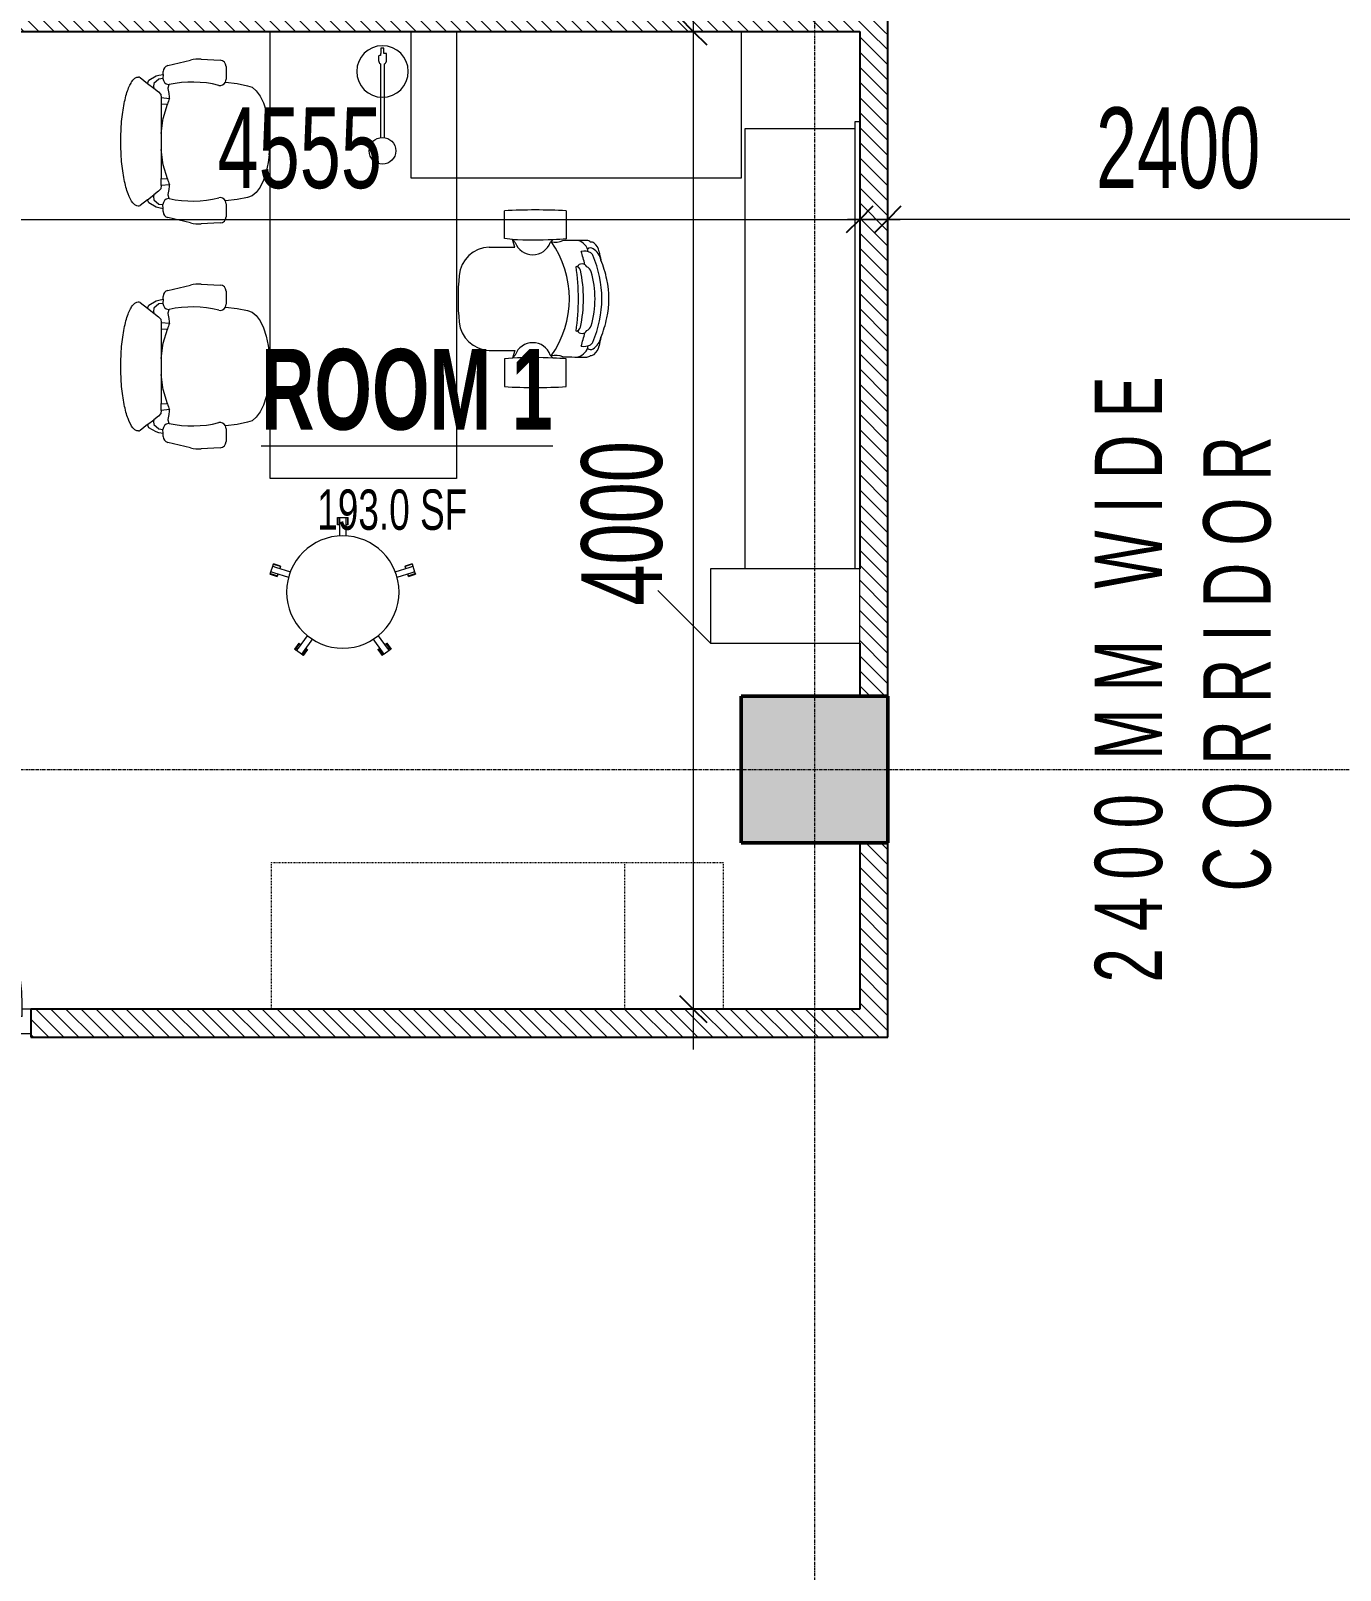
# Model space of a CAD drawing. Header units: millimetres. Extents: x -25222 to 91371, y -63339 to 20835.
# Drawn here: x 2530 to 7885, y -52664 to -46366 of the extents above; entities that cross this region are included whole.
import ezdxf

# ---------------------------------------------------------------- set-up
doc = ezdxf.new("R2010")
doc.units = ezdxf.units.MM
doc.linetypes.add('Dash', pattern=[6.35, 3.175, -3.175])
doc.linetypes.add('Grid Line', pattern=[22.225, 12.7, -3.175, 3.175, -3.175])
for name, color, linetype, lineweight in [('A-ANNO-DIMS', 211, 'Continuous', 9), ('A-ANNO-DIMS-110', 211, 'Continuous', 9), ('A-AREA-IDEN', 2, 'Continuous', 9), ('A-DOOR', 31, 'Continuous', 5), ('A-DOOR-FRAM', 31, 'Continuous', 5), ('A-WALL', 113, 'Continuous', 5), ('A-WALL-PATT', 111, 'Continuous', 25), ('G-ANNO-TEXT', 231, 'Continuous', 9), ('I-FURN', 30, 'Continuous', 5), ('Q-SPCQ', 91, 'Continuous', 5), ('S-COLS', 52, 'Continuous', 5), ('S-GRID', 1, 'Continuous', 9)]:
    doc.layers.add(name, color=color, linetype=linetype, lineweight=lineweight)
doc.styles.add('Swis721 Cn BT_3', font='swissc.ttf', dxfattribs={"width": 0.8, "height": 165})
doc.styles.add('Swis721 Cn BT_4', font='swissc.ttf', dxfattribs={"width": 0.8, "height": 275})
doc.styles.add('Swis721 Cn BT_9', font='swissc.ttf', dxfattribs={"width": 0.8, "height": 330})
doc.styles.add('Swis721 Cn BT_B', font='swisscb.ttf', dxfattribs={"width": 0.8, "height": 330})
doc.dimstyles.new('Diagonal_-3_mm_Swiss', dxfattribs={"dimscale": 304.8, "dimtxt": 333.106598, "dimasz": 0.360892, "dimexe": 0.360892, "dimexo": 0.541339, "dimgap": 0.072178, "dimtad": 1, "dimdec": 0, "dimzin": 0, "dimdsep": 46, "dimtxsty": 'Swis721 Cn BT_9', "dimblk1": 'OBLIQUE', "dimblk2": 'OBLIQUE', "dimsah": 1, "dimcen": 0.09, "dimdle": 0.541339, "dimazin": 0, "dimtfac": 1, "dimtdec": 4, "dimtix": 1, "dimtmove": 0, "dimatfit": 3, "dimfxl": 1, "dimtvp": 1, "dimtolj": 1, "dimtzin": 0, "dimarcsym": 2})
pattern_1 = [(315, (14219.89, -54691.457), (30.86945, 30.86945), [])]

# ---------------------------------------------------------------- blocks, each defined once
blk = doc.blocks.new('Steelcase - Elective Elements - Worksurface - Desk - Straight - 30D x 72W-1278434-4_ FOURTH FLOOR - GA PLAN')
at = {"layer": 'I-FURN', "color": 53, "lineweight": 9}
for p, q in [((0, -762), (0, 0)), ((0, 0), (1828.5, 0)), ((1828.5, -762), (0, -762))]:
    blk.add_line(p, q, dxfattribs=at)
blk = doc.blocks.new('Steelcase - Elective Elements - Worksurface - Bridge - 24D x 48W-V93-4_ FOURTH FLOOR - GA PLAN')
at = {"layer": 'I-FURN', "color": 53, "lineweight": 9}
for p, q in [((0, 0), (600, 0)), ((600, 0), (600, -1350)), ((600, -1350), (0, -1350))]:
    blk.add_line(p, q, dxfattribs=at)
blk = doc.blocks.new('Steelcase - Elective Elements - Plinth Base - Wardrobe - 65 5_8H x 24D x 12W - Right-1278437-4_ FOURTH FLOOR - GA PLAN')
at = {"layer": 'I-FURN', "color": 53, "lineweight": 9}
for p, q in [((304.8, 0), (0, 0)), ((0, 0), (0, -609.6)), ((304.8, -609.6), (304.8, 0)), ((0, -609.6), (304.8, -609.6)), ((304.8, -609.6), (89.3, -825.1))]:
    blk.add_line(p, q, dxfattribs=at)
blk = doc.blocks.new('Steelcase - Elective Elements - Storage - Wall Mounted - Tackboard - 21 1_2H x 72W-1278445-4_ FOURTH FLOOR - GA PLAN')
at = {"layer": 'I-FURN', "color": 53, "lineweight": 9}
for p, q in [((152.4, 20.2), (152.4, 0)), ((152.4, 0), (1980.9, 0))]:
    blk.add_line(p, q, dxfattribs=at)
blk = doc.blocks.new('Steelcase - Worktool - Lighting - Dash Mini LED Light - Freestanding-1258456-4_ FOURTH FLOOR - GA PLAN')
at = {"layer": 'I-FURN', "color": 53, "lineweight": 9}
for p, q in [((-6.2, 0.2), (-6.2, -21.5)), ((6.2, 0.2), (-6.2, 0.2)), ((6.2, -21.5), (6.2, 0.2)), ((-15.6, -33.2), (-15.6, -51.2)), ((-8.5, -30.4), (-12.8, -30.4)), ((-8.5, -21.5), (-8.5, -30.4)), ((-6.2, -21.5), (-8.5, -21.5)), ((16, -21.5), (6.2, -21.5)), ((15, -56.1), (16, -56.1)), ((16, -56.1), (16, -21.5)), ((-8.5, -64.5), (-8.5, -366)), ((8.5, -366), (8.5, -64.7))]:
    blk.add_line(p, q, dxfattribs=at)
blk.add_circle((0, -420.1), 54.8, dxfattribs=at)
for centre, radius, start, end in [((0, -95.6), 105.3, 360, 180), ((-12.8, -33.2), 2.81, 90, 180), ((0.2, -51.2), 15.8, 180, 236.59444), ((1.6, -52.8), 13.8, 299.89464, 346.13695), ((0, -95.6), 105.3, 180, 360)]:
    blk.add_arc(centre, radius, start, end, dxfattribs=at)
blk = doc.blocks.new('Steelcase - Seating - Leap 464 Series - Worklounge - Caster-373573-4_ FOURTH FLOOR - GA PLAN')
at = {"layer": 'I-FURN', "color": 53, "lineweight": 9}
for p, q in [((-211.5, -133.9), (-211.5, -238.5)), ((211.5, -133.9), (211.5, -238.5)), ((-246.1, -196.1), (-359.6, -196.1)), ((-242.6, -229), (-246.1, -196.1)), ((-230.2, -240.2), (-242.6, -229)), ((-211.5, -238.5), (-242.6, -229)), ((211.5, -238.5), (242.6, -229)), ((230.2, -240.2), (242.6, -229)), ((242.6, -229), (246.1, -196.1)), ((246.1, -196.1), (359.6, -196.1)), ((-242.6, -395.8), (-230.2, -383.3)), ((242.6, -395.8), (230.2, -383.3)), ((-359.6, -449.1), (-245.7, -449.1)), ((359.6, -449.1), (245.7, -449.1))]:
    blk.add_line(p, q, dxfattribs=at)
for centre, radius, start, end in [((-83, -138.8), 128.5, 95.45181, 177.78787), ((0, -1008.7), 1002.4, 84.54819, 95.45181), ((83, -138.8), 128.5, 2.21213, 84.54819), ((1848.2, -322.6), 2211.4, 176.7214, 183.2786), ((-2125.1, -312.4), 1884.3, 357.46348, 2.53652), ((-255.7, -311.8), 76, 289.64815, 70.35185), ((255.7, -311.8), 76, 109.64815, 250.35185), ((2125.1, -312.4), 1884.3, 177.46348, 182.53652), ((-1848.2, -322.6), 2211.4, 356.7214, 3.2786), ((-2324.1, -303.6), 2083.6, 355.99554, 357.46348), ((5312.3, -544.8), 5551, 178.87166, 179.87321), ((-311.3, -404.9), 79.7, 337.43992, 13.08376), ((0, -61.3), 400.7, 234.32878, 305.67122), ((311.3, -404.9), 79.7, 166.91624, 202.56008), ((-5312.3, -544.8), 5551, 0.12679, 1.12834), ((2324.1, -303.6), 2083.6, 182.53652, 184.00446), ((-179.8, -478.6), 61.5, 198.59874, 259.03455), ((-120.1, -513.3), 22, 118.2395, 241.7605), ((-112, -486.7), 20.5, 186.7403, 257.68222), ((-0.2, 441), 939.4, 261.90814, 278.09186), ((113.1, -488.2), 19, 282.31778, 357.29894), ((120.7, -513.3), 22, 298.2395, 61.7605), ((180.4, -478.6), 61.5, 280.96545, 341.40126), ((-207.7, -528.2), 31.3, 187.91502, 220.22229), ((-211.6, -550.1), 20.2, 175.0499, 218.16406), ((-183, -527.7), 56.5, 218.16406, 260.3894), ((-188.5, -548.4), 19.4, 138.42103, 212.95894), ((-144.8, -520.1), 71.5, 212.95894, 259.04106), ((-140.6, -521.1), 54.5, 168.46171, 209.17067), ((375.4, 1466), 2056.6, 253.92748, 255.49107), ((-168.5, -536.7), 22.5, 209.17067, 246.47649), ((0.2, -149), 445.3, 246.47649, 293.53623), ((-99.9, -518.1), 33.9, 205.56469, 253.55135), ((0.3, 28), 547.3, 257.68222, 282.31778), ((0, -177.4), 389.1, 253.55135, 286.44865), ((100.6, -518.1), 33.9, 286.44865, 334.43531), ((-375.8, 1466), 2056.6, 284.50893, 286.08417), ((144.8, -520.1), 71.5, 280.95894, 327.04106), ((169.9, -538.7), 20.3, 293.53623, 329.07497), ((140.6, -521.1), 54.5, 329.07497, 11.66259), ((183, -527.7), 56.5, 279.6106, 321.83594), ((188.5, -548.4), 19.4, 327.04106, 40.95894), ((211.6, -550.1), 20.2, 321.83594, 4.9501), ((207.7, -528.2), 31.3, 319.77771, 352.08498), ((-280.2, -1101.7), 525.7, 76.59755, 80.3894), ((19, -158.6), 466.7, 247.66482, 257.92086), ((0, -247.3), 376, 257.92086, 282.07914), ((-19, -158.6), 466.7, 282.07914, 292.33518), ((280.2, -1101.7), 525.7, 99.6106, 103.40245)]:
    blk.add_arc(centre, radius, start, end, dxfattribs=at)
blk = doc.blocks.new('HermanMiller_Seating_AE11_Aeron_WorkChair - Std Tlt Adj Arms FabPds Size A-438281-4_ FOURTH FLOOR - GA PLAN')
at = {"layer": 'I-FURN', "color": 53, "lineweight": 9}
for p, q in [((-96.8, 310.9), (-3.8, 333)), ((39.3, 337), (117.2, 333)), ((-210.6, 261.4), (-180.3, 238.1)), ((-174.6, 250.8), (-144.5, 268.2)), ((-133.3, 255.5), (-154, 238.1)), ((-144.5, 268.2), (-133.3, 271.4)), ((-133.3, 271.4), (-116.6, 274.8)), ((-117, 258.1), (-133.3, 255.5)), ((-116.6, 274.8), (-117, 258.1)), ((-116.6, 274.8), (-116.3, 286.7)), ((141.3, 307.6), (141.3, 254.8)), ((-180.3, 238.1), (-174.6, 250.8)), ((-180.3, 238.1), (-154.1, 218)), ((-154, 238.1), (-155.6, 225.4)), ((-155.6, 225.4), (-154.1, 218)), ((-154.1, 218), (-135.1, 203.5)), ((-135.1, 203.5), (-126.2, 193.1)), ((-126.2, 193.1), (-124.7, 179.7)), ((-95, 219.8), (-91.7, 233.4)), ((-95, 216.8), (-95, 219.8)), ((-92.1, 196), (-95, 216.8)), ((-90.6, 182.7), (-92.1, 196)), ((138.4, 243), (187.1, 237.6)), ((187.1, 237.6), (229.2, 228.4)), ((229.2, 228.4), (247.2, 222.1)), ((247.2, 222.1), (264.4, 207.9)), ((264.4, 207.9), (280.2, 186.3)), ((-124.7, 179.7), (-124.6, 151.4)), ((-124.7, 179.7), (-90.6, 176.6)), ((-98.7, 152.9), (-124.6, 151.4)), ((-124.6, 151.4), (-124.1, 32.9)), ((-115.8, 95), (-98.7, 152.9)), ((-90.6, 176.6), (-90.6, 182.7)), ((280.2, 186.3), (294, 158.1)), ((294, 158.1), (305.3, 124.2)), ((-124.1, 32.9), (-117.3, 86.1)), ((-117.3, 86.1), (-115.8, 95)), ((305.3, 124.2), (313.7, 86)), ((313.7, 86), (317.7, 54.1)), ((-124.1, -32.9), (-124.6, -151.4)), ((-117.3, -86.1), (-124.1, -32.9)), ((317.7, -54.1), (313.7, -86)), ((-115.8, -95), (-117.3, -86.1)), ((-98.7, -152.9), (-115.8, -95)), ((305.3, -124.2), (294, -158.1)), ((313.7, -86), (305.3, -124.2)), ((-124.7, -179.7), (-126.2, -193.1)), ((-124.7, -179.7), (-124.6, -151.4)), ((-90.6, -176.6), (-124.7, -179.7)), ((-124.6, -151.4), (-98.7, -152.9)), ((-92.1, -196), (-90.6, -182.7)), ((-90.6, -182.7), (-90.6, -176.6)), ((280.2, -186.3), (264.4, -207.9)), ((294, -158.1), (280.2, -186.3)), ((-180.3, -238.1), (-210.6, -261.4)), ((-180.3, -238.1), (-154.1, -218)), ((-174.6, -250.8), (-180.3, -238.1)), ((-144.5, -268.2), (-174.6, -250.8)), ((-154.1, -218), (-155.6, -225.4)), ((-155.6, -225.4), (-154, -238.1)), ((-135.1, -203.5), (-154.1, -218)), ((-154, -238.1), (-133.3, -255.5)), ((-126.2, -193.1), (-135.1, -203.5)), ((-95, -216.8), (-92.1, -196)), ((-95, -219.8), (-95, -216.8)), ((-91.7, -233.4), (-95, -219.8)), ((187.1, -237.6), (138.4, -243)), ((229.2, -228.4), (187.1, -237.6)), ((247.2, -222.1), (229.2, -228.4)), ((264.4, -207.9), (247.2, -222.1)), ((-133.3, -271.4), (-144.5, -268.2)), ((-133.3, -255.5), (-117, -258.1)), ((-116.6, -274.8), (-133.3, -271.4)), ((-116.6, -274.8), (-117, -258.1)), ((-116.3, -286.7), (-116.6, -274.8)), ((-3.8, -333), (-96.8, -310.9)), ((141.3, -254.8), (141.3, -307.6)), ((117.2, -333), (39.3, -337))]:
    blk.add_line(p, q, dxfattribs=at)
for centre, radius, start, end in [((31.5, 184.8), 152.4, 87.06433, 103.3925), ((115.9, 307.6), 25.4, 0, 87.06433), ((-217.6, 252.3), 11.4, 52.48089, 89.37752), ((-91.6, 258.8), 25.4, 181.63603, 262.725), ((-90.9, 286.2), 25.4, 103.3925, 178.69805), ((115.9, 254.8), 25.4, 332.48616, 0), ((-91.6, 258.8), 25.4, 262.725, 269.79801), ((2.2, -197.8), 441.3, 75.73406, 102.2737), ((116.8, 252.9), 23.8, 255.73406, 335.44217), ((456.9, -25.1), 583.5, 159.77756, 162.2357), ((698.9, 0), 823.7, 177.70903, 182.29097), ((-110.7, 0), 431.8, 352.80044, 7.19956), ((456.9, 25.1), 583.5, 197.7643, 200.22244), ((-91.6, -258.8), 25.4, 97.275, 178.36397), ((-91.6, -258.8), 25.4, 90.20199, 97.275), ((2.2, 197.8), 441.3, 257.7263, 284.26594), ((116.8, -252.9), 23.8, 24.55783, 104.26594), ((115.9, -254.8), 25.4, 0, 27.51384), ((-217.6, -252.3), 11.4, 270.62248, 307.51911), ((-90.9, -286.2), 25.4, 181.30195, 256.6075), ((115.9, -307.6), 25.4, 272.93567, 0), ((31.5, -184.8), 152.4, 256.6075, 272.93567)]:
    blk.add_arc(centre, radius, start, end, dxfattribs=at)
blk.add_open_spline([(-217.5, -263.8), (-221.3, -263.8), (-228.7, -261.6), (-243.5, -248.7), (-260.4, -216.9), (-276.6, -157.6), (-285.3, -95.3), (-288.8, -41.4), (-290, 13.8), (-287.6, 69), (-281.8, 120.2), (-275.9, 155.7), (-268.5, 187.3), (-259.9, 214.3), (-250.3, 236), (-239.8, 251.9), (-228.7, 261.6), (-221.3, 263.8), (-217.5, 263.8)], degree=3, knots=[-1, -1, -1, -1, -0.95, -0.9, -0.8, -0.7, -0.6, -0.55, -0.5, -0.4, -0.35, -0.3, -0.25, -0.2, -0.15, -0.1, -0.05, 0, 0, 0, 0], dxfattribs=at)
blk = doc.blocks.new('GM_Stool-Self-Adjusting_LOD300 - Stool Self Adjusting-447325-4_ FOURTH FLOOR - GA PLAN')
at = {"layer": 'Q-SPCQ', "color": 53, "lineweight": 9}
for p, q in [((-115.2, 283.3), (-105.7, 286.3)), ((-115.2, 283.3), (-105.9, 254.7)), ((-105.9, 254.7), (-115.2, 283.3)), ((-113.8, 283.7), (-104.5, 255.2)), ((-96.5, 257.8), (-105.9, 254.7)), ((-105.7, 286.4), (-82.8, 293.8)), ((-101.9, 274.9), (-105.7, 286.4)), ((-82, 213.5), (-101.9, 274.9)), ((-82.8, 293.8), (-73.3, 296.9)), ((-82.8, 293.8), (-79.1, 282.3)), ((-79.1, 282.3), (-59.3, 221.4)), ((-66.5, 267.6), (-75.7, 296.1)), ((-64.1, 268.3), (-73.5, 265.3)), ((-64.1, 268.3), (-73.3, 296.9)), ((233.8, 197.1), (209.5, 179.4)), ((209.5, 179.4), (233.8, 197.1)), ((235, 195.5), (210.7, 177.8)), ((229.9, 181.9), (239.7, 189)), ((233.8, 197.1), (238.8, 190.2)), ((239.7, 189), (253.8, 169.6)), ((178.6, 144.6), (229.9, 181.9)), ((244, 162.5), (191.7, 124.5)), ((214.6, 172.5), (209.5, 179.4)), ((235.4, 143.8), (230.4, 150.8)), ((234.2, 145.5), (258.5, 163.1)), ((235.4, 143.8), (259.7, 161.5)), ((253.8, 169.6), (244, 162.5)), ((254.7, 168.4), (259.7, 161.5)), ((-305, 12.1), (-305, 22)), ((-275, 22), (-305, 22)), ((-275, 20), (-305, 20)), ((-305, 12), (-291.3, 12)), ((-305, -12), (-305, 12)), ((-291.3, 12), (-228.6, 12)), ((-275, 22), (-275, 12.1)), ((-291.3, -12), (-305, -12)), ((-305, -22), (-305, -12.1)), ((-305, -20), (-275, -20)), ((-305, -22), (-275, -22)), ((-275, -22), (-305, -22)), ((-228.6, -12), (-291.3, -12)), ((-275, -12.1), (-275, -22)), ((191.7, -124.5), (244, -162.5)), ((229.9, -181.9), (178.6, -144.6)), ((209.5, -179.4), (214.6, -172.5)), ((209.5, -179.4), (233.8, -197.1)), ((210.7, -177.8), (235, -195.5)), ((239.7, -189), (229.9, -181.9)), ((230.4, -150.8), (235.4, -143.8)), ((258.5, -163.1), (234.2, -145.5)), ((259.7, -161.5), (235.4, -143.8)), ((235.4, -143.8), (259.7, -161.5)), ((253.8, -169.6), (239.7, -189)), ((244, -162.5), (253.8, -169.6)), ((259.7, -161.5), (254.7, -168.4)), ((-101.9, -274.9), (-82, -213.5)), ((-59.3, -221.4), (-79.1, -282.3)), ((238.8, -190.2), (233.8, -197.1)), ((-105.9, -254.7), (-115.2, -283.3)), ((-105.7, -286.3), (-115.2, -283.3)), ((-104, -255.4), (-113.3, -283.9)), ((-105.9, -254.7), (-96.5, -257.8)), ((-105.7, -286.4), (-101.9, -274.9)), ((-82.8, -293.8), (-105.7, -286.4)), ((-79.1, -282.3), (-82.8, -293.8)), ((-73.3, -296.9), (-82.8, -293.8)), ((-75.2, -296.3), (-66, -267.7)), ((-73.5, -265.3), (-64.1, -268.3)), ((-73.3, -296.9), (-64.1, -268.3)), ((-64.1, -268.3), (-73.3, -296.9))]:
    blk.add_line(p, q, dxfattribs=at)
for start, end in [(360, 180), (180, 360)]:
    blk.add_arc((0, 0), 230, start, end, dxfattribs=at)
blk = doc.blocks.new('Steelcase - Elective Elements - Worksurface - Straight - 24D - 72W-1299265-4_ FOURTH FLOOR - GA PLAN')
at = {"layer": 'I-FURN', "color": 53, "lineweight": 9}
for p, q in [((1800, 450), (0, 450)), ((1800, 0), (1800, 450))]:
    blk.add_line(p, q, dxfattribs=at)
blk = doc.blocks.new('COUCH_examination_mobile2 - MMBE-023-373574-4_ FOURTH FLOOR - GA PLAN')
at = {"layer": 'I-FURN', "color": 53, "linetype": 'Dash', "lineweight": 9}
for p, q in [((100, 1310), (-500, 1310)), ((100, 1310), (100, 1260)), ((100, 1260), (100, -90)), ((100, -90), (100, -135)), ((100, -134.4), (-500, -134.4)), ((100, -134.4), (100, -152.9)), ((100, -152.9), (100, -434.6)), ((100, -434.6), (100, -501.5)), ((100, -501.5), (100, -540.3)), ((-500, -540.3), (100, -540.3))]:
    blk.add_line(p, q, dxfattribs=at)
blk = doc.blocks.new('MM-HOSPITAL A_B BLOCK 2022_05_19_Interiors_rvt-1-4_ FOURTH FLOOR - GA PLAN')
at = {"color": 53, "lineweight": 9}
for name, p, rotation in [('Steelcase - Elective Elements - Worksurface - Desk - Straight - 30D x 72W-1278434-4_ FOURTH FLOOR - GA PLAN', (3509.2, -48197.3), 89.99999999999972), ('Steelcase - Elective Elements - Worksurface - Bridge - 24D x 48W-V93-4_ FOURTH FLOOR - GA PLAN', (5435.1, -46368.7), 269.9999999999995), ('Steelcase - Elective Elements - Worksurface - Straight - 24D - 72W-1299265-4_ FOURTH FLOOR - GA PLAN', (5900, -48567.3), 89.99999999999787), ('Steelcase - Elective Elements - Storage - Wall Mounted - Tackboard - 21 1_2H x 72W-1278445-4_ FOURTH FLOOR - GA PLAN', (5900, -46586.3), 269.9999999999993), ('Steelcase - Seating - Leap 464 Series - Worklounge - Caster-373573-4_ FOURTH FLOOR - GA PLAN', (4271.2, -47462.5), 90.00000000000044), ('GM_Stool-Self-Adjusting_LOD300 - Stool Self Adjusting-447325-4_ FOURTH FLOOR - GA PLAN', (3806.2, -48662.3), 270), ('Steelcase - Elective Elements - Plinth Base - Wardrobe - 65 5_8H x 24D x 12W - Right-1278437-4_ FOURTH FLOOR - GA PLAN', (5920.1, -48567.3), 269.9999999999993), ('COUCH_examination_mobile2 - MMBE-023-373574-4_ FOURTH FLOOR - GA PLAN', (4823.2, -49868.7), 90.00000000000138)]:
    blk.add_blockref(name, p, dxfattribs=dict(at, rotation=rotation))
for name, p in [('Steelcase - Worktool - Lighting - Dash Mini LED Light - Freestanding-1258456-4_ FOURTH FLOOR - GA PLAN', (3968.4, -46437.1)), ('HermanMiller_Seating_AE11_Aeron_WorkChair - Std Tlt Adj Arms FabPds Size A-438281-4_ FOURTH FLOOR - GA PLAN', (3187.6, -46819.4)), ('HermanMiller_Seating_AE11_Aeron_WorkChair - Std Tlt Adj Arms FabPds Size A-438281-4_ FOURTH FLOOR - GA PLAN', (3187.6, -47739.4))]:
    blk.add_blockref(name, p, dxfattribs=at)
blk = doc.blocks.new('M_Concrete-Rectangular-Column - 600 x 600-V1-4_ FOURTH FLOOR - GA PLAN')
at = {"layer": 'S-COLS'}
blk.add_hatch(color=55, dxfattribs=at).paths.add_polyline_path([(300, 300), (-300, 300), (-300, -300), (300, -300)], flags=0)
at = {"layer": 'S-COLS', "color": 250, "lineweight": 50}
for p, q in [((300, 300), (-300, 300)), ((-300, 300), (-300, -300)), ((300, -300), (300, 300)), ((-300, -300), (300, -300))]:
    blk.add_line(p, q, dxfattribs=at)
blk = doc.blocks.new('DC_SglFl-W-Int - D _1_05-7333192-4_ FOURTH FLOOR - GA PLAN')
at = {"layer": 'A-DOOR'}
for p, q in [((460, -57.5), (460, -1037.5)), ((490, -57.5), (460, -57.5)), ((490, -1037.5), (490, -57.5)), ((460, -1037.5), (490, -1037.5))]:
    blk.add_line(p, q, dxfattribs=at)
blk.add_arc((490, -57.5), 980.5, 178.2466, 268.2466, dxfattribs=at)
at = {"layer": 'A-DOOR-FRAM'}
for p, q in [((-525, 42.5), (-525, -57.5)), ((-460, 42.5), (-525, 42.5)), ((-460, -27.5), (-460, 42.5)), ((460, 42.5), (460, -27.5)), ((525, 42.5), (460, 42.5)), ((525, -57.5), (525, 42.5)), ((-525, -57.5), (-490, -57.5)), ((-490, -27.5), (-460, -27.5)), ((-490, -27.5), (-490, -57.5)), ((460, -27.5), (490, -27.5)), ((490, -27.5), (490, -57.5)), ((490, -57.5), (525, -57.5))]:
    blk.add_line(p, q, dxfattribs=at)
blk = doc.blocks.new('DIMBLOCK156-4_ FOURTH FLOOR - GA PLAN')
at = {"layer": 'A-ANNO-DIMS-110', "transparency": 16777216}
for p, q in [((5239.3, -46203.7), (5239.3, -50533.7)), ((5152, -46368.7), (5349.3, -46368.7)), ((5239.3, -46368.7), (5152, -46368.7)), ((5152, -50368.7), (5349.3, -50368.7)), ((5239.3, -50368.7), (5152, -50368.7))]:
    blk.add_line(p, q, dxfattribs=at)
at = {"layer": 'A-ANNO-DIMS-110', "lineweight": 25, "transparency": 16777216}
for p, q in [((5239.3, -46368.7), (5184.3, -46313.7)), ((5239.3, -46368.7), (5294.3, -46423.7)), ((5239.3, -50368.7), (5184.3, -50313.7)), ((5239.3, -50368.7), (5294.3, -50423.7))]:
    blk.add_line(p, q, dxfattribs=at)
at = {"layer": 'A-ANNO-DIMS-110', "color": 0, "transparency": 16777216, "insert": (4781.5, -48717.7), "char_height": 330, "width": 837.525, "attachment_point": 1, "rotation": 90, "line_spacing_factor": 0.961347, "style": 'Swis721 Cn BT_9'}
blk.add_mtext('4000', dxfattribs=at)
blk = doc.blocks.new('_Oblique')
at = {"color": 0, "linetype": 'ByBlock', "lineweight": -2}
blk.add_line((-0.5, -0.5), (0.5, 0.5), dxfattribs=at)
blk = doc.blocks.new('DIMBLOCK157-4_ FOURTH FLOOR - GA PLAN')
at = {"layer": 'A-ANNO-DIMS-110', "transparency": 16777216}
for p, q in [((1365.1, -47224.8), (1365.1, -47027.6)), ((5920.1, -47224.8), (5920.1, -47027.6)), ((1200.1, -47137.6), (6085.1, -47137.6)), ((1365.1, -47137.6), (1365.1, -47224.8)), ((5920.1, -47137.6), (5920.1, -47224.8))]:
    blk.add_line(p, q, dxfattribs=at)
at = {"layer": 'A-ANNO-DIMS-110', "lineweight": 25, "transparency": 16777216}
for p, q in [((1365.1, -47137.6), (1420.1, -47082.6)), ((5920.1, -47137.6), (5975.1, -47082.6)), ((1365.1, -47137.6), (1310.1, -47192.6)), ((5920.1, -47137.6), (5865.1, -47192.6))]:
    blk.add_line(p, q, dxfattribs=at)
at = {"layer": 'A-ANNO-DIMS-110', "color": 0, "transparency": 16777216, "insert": (3293.7, -46679.8), "char_height": 330, "width": 837.525, "attachment_point": 1, "line_spacing_factor": 0.961347, "style": 'Swis721 Cn BT_9'}
blk.add_mtext('4555', dxfattribs=at)
blk = doc.blocks.new('DIMBLOCK192-4_ FOURTH FLOOR - GA PLAN')
at = {"layer": 'A-ANNO-DIMS-110', "transparency": 16777216}
for p, q in [((6035.1, -47050.4), (6035.1, -47247.6)), ((6035.1, -47137.6), (6035.1, -47050.4)), ((8435.1, -47050.4), (8435.1, -47247.6)), ((8435.1, -47137.6), (8435.1, -47050.4)), ((8600.1, -47137.6), (5870.1, -47137.6))]:
    blk.add_line(p, q, dxfattribs=at)
at = {"layer": 'A-ANNO-DIMS-110', "lineweight": 25, "transparency": 16777216}
for p, q in [((6035.1, -47137.6), (6090.1, -47082.6)), ((8435.1, -47137.6), (8490.1, -47082.6)), ((6035.1, -47137.6), (5980.1, -47192.6)), ((8435.1, -47137.6), (8380.1, -47192.6))]:
    blk.add_line(p, q, dxfattribs=at)
at = {"layer": 'A-ANNO-DIMS-110', "color": 0, "transparency": 16777216, "insert": (6886.2, -46679.8), "char_height": 330, "width": 837.525, "attachment_point": 1, "line_spacing_factor": 0.961347, "style": 'Swis721 Cn BT_9'}
blk.add_mtext('2400', dxfattribs=at)

msp = doc.modelspace()

# ---------------------------------------------------------------- hatches: boundary and pattern name
at = {"layer": 'A-WALL-PATT', "lineweight": 5}
h = msp.add_hatch(dxfattribs=at)
h.set_pattern_fill('FP_1', color=9, style=0, pattern_type=2)
h.set_pattern_definition(pattern_1)
h.paths.add_polyline_path([(1443.7, -46368.7), (6035.1, -46368.7), (6034.6, -46253.7), (-6349.9, -46253.7), (-6349.9, -46368.7), (1365.1, -46368.7)], flags=0)
h = msp.add_hatch(dxfattribs=at)
h.set_pattern_fill('FP_1', color=9, style=0, pattern_type=2)
h.set_pattern_definition(pattern_1)
h.paths.add_polyline_path([(6035.1, -50483.7), (6034.6, -49688.7), (5920.1, -49688.7), (5920.1, -50483.7)], flags=0)
h.paths.add_polyline_path([(6034.6, -49088.7), (6035.1, -49088.7), (6034.6, -46368.7), (5920.1, -46368.7), (5920.1, -49088.7), (5956.9, -49088.7)], flags=0)
h = msp.add_hatch(dxfattribs=at)
h.set_pattern_fill('FP_1', color=9, style=0, pattern_type=2)
h.set_pattern_definition(pattern_1)
h.paths.add_polyline_path([(4913.2, -50483.7), (5920.1, -50483.7), (5920.1, -50368.7), (2530.1, -50368.7), (2530.1, -50483.7), (4198.2, -50483.7)], flags=0)
h.paths.add_polyline_path([(1480.1, -50483.7), (1480.1, -50368.7), (-799.9, -50368.7), (-799.9, -50483.7), (1365.1, -50483.7)], flags=0)
h.paths.add_polyline_path([(-3147.3, -50483.7), (-1849.9, -50483.7), (-1849.9, -50368.7), (-5184.9, -50368.7), (-5184.9, -50483.7), (-3326.9, -50483.7)], flags=0)
h.paths.add_polyline_path([(-6234.9, -50483.7), (-6234.9, -50368.7), (-6349.9, -50368.7), (-6349.9, -50483.7)], flags=0)

# ---------------------------------------------------------------- linework, layer by layer
at = {"layer": 'A-WALL', "lineweight": 25}
for p, q in [((6035.1, -49088.7), (6035.1, -46253.7)), ((1365.1, -46368.7), (5920.1, -46368.7)), ((5920.1, -46368.7), (5920.1, -48567.3)), ((5920.1, -48872.1), (5920.1, -49088.7)), ((5920.1, -49688.7), (5920.1, -50368.7)), ((6035.1, -50483.7), (6035.1, -49688.7)), ((5920.1, -50368.7), (2530.1, -50368.7)), ((2530.1, -50368.7), (2530.1, -50483.7)), ((2530.1, -50483.7), (6035.1, -50483.7))]:
    msp.add_line(p, q, dxfattribs=at)
at = {"layer": 'S-GRID', "linetype": 'Grid Line'}
for p, q in [((5735.1, 20089.7), (5735.1, -62440.6)), ((-24562.2, -49388.7), (90711.2, -49388.7))]:
    msp.add_line(p, q, dxfattribs=at)

# ---------------------------------------------------------------- block references
at = {"lineweight": 5}
msp.add_blockref('MM-HOSPITAL A_B BLOCK 2022_05_19_Interiors_rvt-1-4_ FOURTH FLOOR - GA PLAN', (0, 0), dxfattribs=at)
at = {"layer": 'A-DOOR', "rotation": 180}
msp.add_blockref('DC_SglFl-W-Int - D _1_05-7333192-4_ FOURTH FLOOR - GA PLAN', (2005.1, -50426.2), dxfattribs=at)
at = {"layer": 'S-COLS', "rotation": 270.0000000000001}
msp.add_blockref('M_Concrete-Rectangular-Column - 600 x 600-V1-4_ FOURTH FLOOR - GA PLAN', (5735.1, -49388.7), dxfattribs=at)

# ---------------------------------------------------------------- texts
at = {"layer": 'A-AREA-IDEN', "attachment_point": 1}
for s, insert, char_height, width, style in [('\\LROOM 1', (3471.9, -47668), 330, 1403.915, 'Swis721 Cn BT_B'), ('193.0 SF', (3701.6, -48242.7), 165, 698.43, 'Swis721 Cn BT_3')]:
    msp.add_mtext(s, dxfattribs=dict(at, insert=insert, char_height=char_height, width=width, style=style))
at = {"layer": 'G-ANNO-TEXT', "color": 7, "char_height": 275, "attachment_point": 1, "rotation": 90, "style": 'Swis721 Cn BT_4'}
for s, insert, width in [('2 4 0 0  M M   W I D E   ', (6881.7, -50259.5), 3097.079), ('C O R R I D O R ', (7325.5, -49886.9), 2285.771)]:
    msp.add_mtext(s, dxfattribs=dict(at, insert=insert, width=width))

# ---------------------------------------------------------------- dimensions: what is measured, and where the dimension line sits
at = {"layer": 'A-ANNO-DIMS'}
dim = msp.add_linear_dim(base=(5239.3, -50368.7), p1=(5317, -46368.7), p2=(5317, -50368.7), angle=90, dimstyle='Diagonal_-3_mm_Swiss', override={"dimpost": '<>', "dimfxl": 4000}, dxfattribs=at)
dim.commit()
dim.dimension.update_dxf_attribs({"geometry": 'DIMBLOCK156-4_ FOURTH FLOOR - GA PLAN', "text_midpoint": (5048.1, -48368.7)})
for base, p1, p2, override, picture, middle in [((5920.1, -47137.6), (1365.1, -47059.8), (5920.1, -47059.8), {"dimpost": '<>', "dimfxl": 4554.999983}, 'DIMBLOCK157-4_ FOURTH FLOOR - GA PLAN', (3642.6, -46946.4)), ((6035.1, -47137.6), (8435.1, -47215.4), (6035.1, -47215.4), {"dimpost": '<>', "dimfxl": 2400}, 'DIMBLOCK192-4_ FOURTH FLOOR - GA PLAN', (7235.1, -46946))]:
    dim = msp.add_linear_dim(base=base, p1=p1, p2=p2, dimstyle='Diagonal_-3_mm_Swiss', override=override, dxfattribs=at)
    dim.commit()
    dim.dimension.update_dxf_attribs({"geometry": picture, "text_midpoint": middle})

doc.saveas('drawing.dxf')
